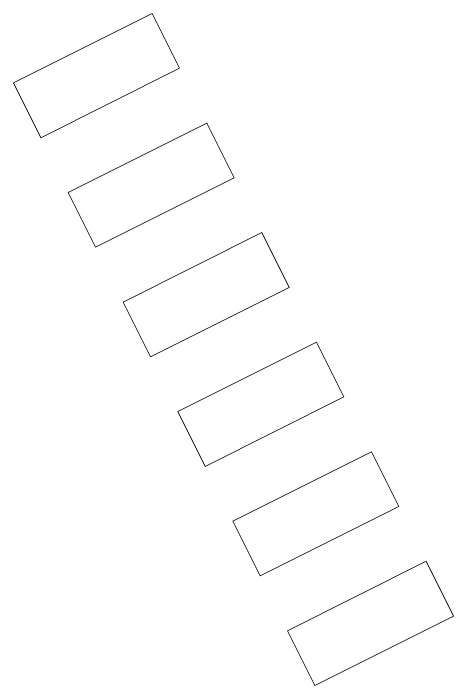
# Model space of a CAD drawing. Header units: inches. Extents: x 70.6 to 139.1, y 122.3 to 174.6.
# Drawn here: x 126.29 to 137.08, y 140.77 to 157.23 of the extents above; entities that cross this region are included whole.
import ezdxf

# ---------------------------------------------------------------- set-up
doc = ezdxf.new("R2010")
doc.units = ezdxf.units.IN
doc.header["$MEASUREMENT"] = 0
doc.layers.add('Calque 1', color=7, linetype='Continuous')

# ---------------------------------------------------------------- blocks, each defined once
blk = doc.blocks.new('block 2')
at = {"layer": 'Calque 1', "lineweight": 0}
for points in [[(130.361, 155.884), (129.69, 157.225), (126.292, 155.524), (126.963, 154.182), (130.361, 155.884)], [(131.705, 153.201), (131.033, 154.542), (127.636, 152.841), (128.307, 151.499), (131.705, 153.201)], [(133.048, 150.518), (132.376, 151.859), (128.979, 150.158), (129.65, 148.817), (133.048, 150.518)], [(134.391, 147.836), (133.72, 149.177), (130.322, 147.476), (130.994, 146.134), (134.391, 147.836)], [(135.735, 145.154), (135.063, 146.495), (131.665, 144.793), (132.337, 143.452), (135.735, 145.154)], [(137.078, 142.471), (136.406, 143.812), (133.009, 142.111), (133.68, 140.769), (137.078, 142.471)]]:
    blk.add_lwpolyline(points, dxfattribs=at)

msp = doc.modelspace()

# ---------------------------------------------------------------- block references
at = {"layer": 'Calque 1'}
msp.add_blockref('block 2', (0, 0), dxfattribs=at)

doc.saveas('drawing.dxf')
